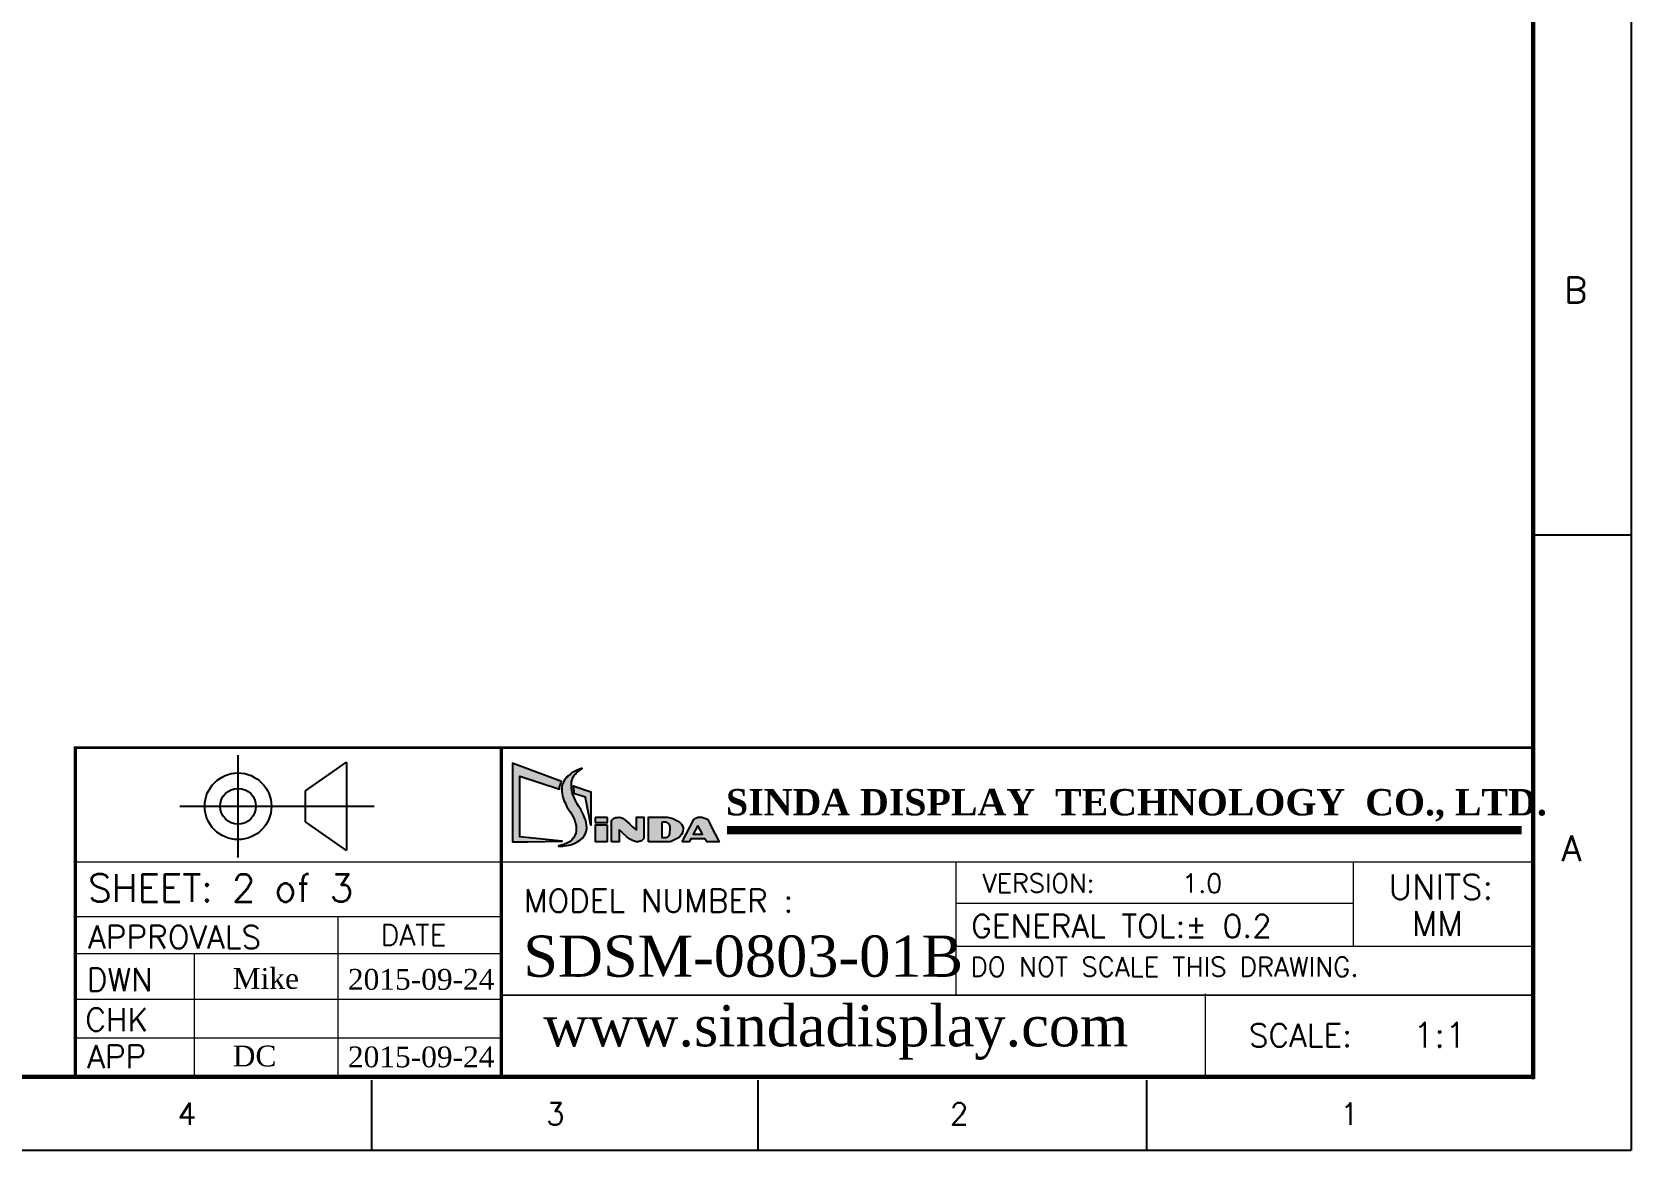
# Model space of a CAD drawing. Header units: millimetres. Extents: x 455 to 3181, y 44 to 381.
# Drawn here: x 2277.1 to 2509.6, y 44.5 to 207.1 of the extents above; entities that cross this region are included whole.
import ezdxf

# ---------------------------------------------------------------- set-up
doc = ezdxf.new("R2010")
doc.units = ezdxf.units.MM
doc.layers.add('SPEC', color=2, linetype='Continuous')
doc.styles.add('ROMANS', font='romans.shx', dxfattribs={"width": 0.8})
doc.styles.add('样式 3', font='swissek.ttf')

# ---------------------------------------------------------------- blocks, each defined once
blk = doc.blocks.new('log')
at = {"linetype": 'ByBlock'}
h = blk.add_hatch(color=150, dxfattribs=at)
h.paths.add_polyline_path([(836.91, 309.74), (836.91, 310.01), (836.99, 310.26), (837.06, 310.46), (837.13, 310.61), (831.48, 312.73), (831.37, 312.78), (831.37, 312.67), (831.37, 303.56), (833.18, 303.56), (837.2, 303.62), (832.26, 304.15), (832.26, 311.26)])
h.paths.add_polyline_path([(838.6, 310.08), (838.52, 310.12), (838.53, 310.05), (838.64, 309.18), (839.94, 308.78), (839.95, 308.72), (840.55, 305.49), (840.55, 309.4)])
blk.add_hatch(color=12, dxfattribs=at).paths.add_polyline_path([(838.84, 305.42), (838.85, 305.1), (838.85, 304.8), (838.8, 304.57), (838.7, 304.31), (838.56, 304.06), (838.34, 303.8), (838.06, 303.56), (837.83, 303.43), (837.66, 303.35), (837.47, 303.27), (837.29, 303.21), (837.09, 303.16), (836.92, 303.12), (836.77, 303.07), (836.87, 303.03), (837.14, 303.03), (837.28, 303.05), (837.44, 303.07), (837.7, 303.11), (837.99, 303.17), (838.34, 303.25), (838.7, 303.4), (839.03, 303.57), (839.34, 303.77), (839.59, 303.99), (839.84, 304.32), (839.94, 304.53), (840.03, 304.78), (840.08, 305.04), (840.08, 305.26), (840.06, 305.52), (840.02, 305.8), (839.93, 306.12), (839.84, 306.39), (839.72, 306.7), (839.55, 307.03), (839.38, 307.34), (839.17, 307.68), (838.96, 308.02), (838.77, 308.4), (838.6, 308.74), (838.47, 309.09), (838.37, 309.36), (838.33, 309.59), (838.3, 309.82), (838.3, 310.15), (838.3, 310.4), (838.3, 310.59), (838.34, 310.7), (838.37, 310.83), (838.4, 310.97), (838.47, 311.11), (838.53, 311.23), (838.56, 311.3), (838.66, 311.39), (838.75, 311.49), (838.86, 311.6), (838.97, 311.73), (839.09, 311.81), (839.25, 311.9), (839.4, 312.02), (839.47, 312.1), (839.53, 312.15), (839.46, 312.13), (839.03, 311.98), (838.79, 311.87), (838.58, 311.77), (838.38, 311.67), (838.27, 311.57), (838.17, 311.5), (838.04, 311.38), (837.91, 311.27), (837.81, 311.18), (837.65, 311.06), (837.59, 310.92), (837.45, 310.73), (837.36, 310.53), (837.26, 310.31), (837.22, 310.15), (837.18, 309.98), (837.18, 309.73), (837.18, 309.46), (837.19, 309.16), (837.23, 308.95), (837.29, 308.79), (837.35, 308.61), (837.41, 308.41), (837.51, 308.19), (837.63, 307.94), (837.75, 307.66), (837.91, 307.42), (838.19, 307.02), (838.54, 306.39), (838.69, 306.02), (838.77, 305.7)])
h = blk.add_hatch(color=12, dxfattribs=at)
h.paths.add_polyline_path([(848.87, 305.86), (848.87, 304.05), (849.38, 304.05), (849.58, 304.14), (849.73, 304.29), (849.81, 304.47), (849.84, 304.7), (849.86, 304.9), (849.86, 305.09), (849.85, 305.25), (849.81, 305.45), (849.79, 305.53), (849.68, 305.68), (849.56, 305.79), (849.42, 305.86)], flags=16)
h.paths.add_polyline_path([(853.11, 305.46), (852.56, 304.44), (853.66, 304.44)], flags=16)
h.paths.add_polyline_path([(851.27, 303.53), (852.65, 306.18), (852.86, 306.33), (853.11, 306.43), (853.27, 306.43), (853.59, 306.43), (853.81, 306.37), (854.12, 306.25), (854.3, 306.08), (854.42, 305.85), (854.54, 305.62), (854.68, 305.36), (855.62, 303.53), (854.15, 303.53), (853.94, 303.9), (852.27, 303.9), (852.08, 303.53)])
h.paths.add_polyline_path([(847.34, 303.53), (847.34, 306.43), (849.53, 306.43), (849.85, 306.37), (850.06, 306.32), (850.27, 306.24), (850.5, 306.13), (850.77, 305.99), (850.99, 305.81), (851.2, 305.61), (851.32, 305.41), (851.37, 305.19), (851.38, 305.02), (851.35, 304.8), (851.3, 304.61), (851.2, 304.42), (851.01, 304.19), (850.77, 303.98), (850.54, 303.86), (850.23, 303.69), (849.96, 303.59), (849.79, 303.56), (849.64, 303.53)])
edge = h.paths.add_edge_path()
edge.add_line((841.16, 305.54), (842.41, 305.54))
edge.add_arc((842.41, 305.49), 0.05, 0, 90, ccw=False)
edge.add_line((842.46, 305.49), (842.46, 303.58))
edge.add_arc((842.41, 303.58), 0.05, 270, 360, ccw=False)
edge.add_line((842.41, 303.53), (841.16, 303.53))
edge.add_arc((841.16, 303.58), 0.05, 180, 270, ccw=False)
edge.add_line((841.11, 303.58), (841.11, 305.49))
edge.add_arc((841.16, 305.49), 0.05, 90, 180, ccw=False)
h.paths.add_polyline_path([(845.9, 304.93), (845.9, 306.43), (846.77, 306.43), (846.77, 303.94), (846.67, 303.82), (846.57, 303.73), (846.52, 303.68), (846.45, 303.63), (846.33, 303.61), (846.23, 303.57), (846.17, 303.55), (846.13, 303.55), (846.06, 303.53), (845.99, 303.53), (845.89, 303.55), (845.81, 303.57), (845.76, 303.58), (845.67, 303.61), (845.51, 303.66), (845.29, 303.77), (845.14, 303.88), (844.94, 304.03), (844.74, 304.17), (844.41, 304.49), (844.21, 304.68), (844.07, 304.81), (843.99, 304.89), (843.88, 304.97), (843.88, 303.53), (842.99, 303.53), (842.99, 306), (843.02, 306.09), (843.09, 306.16), (843.13, 306.21), (843.22, 306.28), (843.31, 306.33), (843.4, 306.37), (843.49, 306.39), (843.57, 306.4), (843.67, 306.42), (843.87, 306.44), (844.04, 306.42), (844.18, 306.37), (844.34, 306.28), (844.53, 306.14), (844.79, 305.92), (845.09, 305.66), (845.46, 305.32), (845.7, 305.1), (845.86, 304.97)])
edge = h.paths.add_edge_path()
edge.add_arc((841.16, 305.83), 0.05, 180, 270)
edge.add_line((841.16, 305.78), (842.44, 305.78))
edge.add_arc((842.44, 305.83), 0.05, 270, 360)
edge.add_line((842.49, 305.83), (842.49, 306.38))
edge.add_arc((842.44, 306.38), 0.05, 0, 90)
edge.add_line((842.44, 306.43), (841.16, 306.43))
edge.add_arc((841.16, 306.38), 0.05, 90, 180)
edge.add_line((841.11, 306.38), (841.11, 305.83))
at = {"color": 12, "linetype": 'ByBlock'}
for p, q in [((841.11, 305.83), (841.11, 306.38)), ((841.16, 306.43), (842.44, 306.43)), ((842.44, 305.78), (841.16, 305.78)), ((842.49, 306.38), (842.49, 305.83))]:
    blk.add_line(p, q, dxfattribs=at)
at = {"color": 140, "linetype": 'ByBlock'}
for points in [[(831.37, 312.67), (831.37, 303.56), (833.18, 303.56), (837.2, 303.62), (832.26, 304.15), (832.26, 311.26), (836.91, 309.74), (836.91, 310.01), (836.99, 310.26), (837.06, 310.46), (837.13, 310.61), (831.48, 312.73), (831.37, 312.78), (831.37, 312.67)], [(838.6, 310.08), (840.55, 309.4), (840.55, 305.49), (839.95, 308.72), (839.94, 308.78), (838.64, 309.18), (838.53, 310.05), (838.52, 310.12), (838.6, 310.08), (838.6, 310.08)]]:
    blk.add_lwpolyline(points, dxfattribs=at)
at = {"color": 12, "linetype": 'ByBlock'}
for points in [[(839.46, 312.13), (839.03, 311.98), (838.79, 311.87), (838.58, 311.77), (838.38, 311.67), (838.27, 311.57), (838.17, 311.5), (838.04, 311.38), (837.91, 311.27), (837.81, 311.18), (837.65, 311.06), (837.59, 310.92), (837.45, 310.73), (837.36, 310.53), (837.26, 310.31), (837.22, 310.15), (837.18, 309.98), (837.18, 309.73), (837.18, 309.46), (837.19, 309.16), (837.23, 308.95), (837.29, 308.79), (837.35, 308.61), (837.41, 308.41), (837.51, 308.19), (837.63, 307.94), (837.75, 307.66), (837.91, 307.42), (838.19, 307.02), (838.54, 306.39), (838.69, 306.02), (838.77, 305.7), (838.84, 305.42), (838.85, 305.1), (838.85, 304.8), (838.8, 304.57), (838.7, 304.31), (838.56, 304.06), (838.34, 303.8), (838.06, 303.56), (837.83, 303.43), (837.66, 303.35), (837.47, 303.27), (837.29, 303.21), (837.09, 303.16), (836.92, 303.12), (836.77, 303.07), (836.87, 303.03), (837.14, 303.03), (837.28, 303.05), (837.44, 303.07), (837.7, 303.11), (837.99, 303.17), (838.34, 303.25), (838.7, 303.4), (839.03, 303.57), (839.34, 303.77), (839.59, 303.99), (839.84, 304.32), (839.94, 304.53), (840.03, 304.78), (840.08, 305.04), (840.08, 305.26), (840.06, 305.52), (840.02, 305.8), (839.93, 306.12), (839.84, 306.39), (839.72, 306.7), (839.55, 307.03), (839.38, 307.34), (839.17, 307.68), (838.96, 308.02), (838.77, 308.4), (838.6, 308.74), (838.47, 309.09), (838.37, 309.36), (838.33, 309.59), (838.3, 309.82), (838.3, 310.15), (838.3, 310.4), (838.3, 310.59), (838.34, 310.7), (838.37, 310.83), (838.4, 310.97), (838.47, 311.11), (838.53, 311.23), (838.56, 311.3), (838.66, 311.39), (838.75, 311.49), (838.86, 311.6), (838.97, 311.73), (839.09, 311.81), (839.25, 311.9), (839.4, 312.02), (839.46, 312.09), (839.49, 312.11), (839.53, 312.15), (839.46, 312.13)], [(842.99, 303.53), (842.99, 306), (843.02, 306.09), (843.09, 306.16), (843.13, 306.21), (843.22, 306.28), (843.31, 306.33), (843.4, 306.37), (843.49, 306.39), (843.57, 306.4), (843.67, 306.42), (843.87, 306.44), (844.04, 306.42), (844.18, 306.37), (844.34, 306.28), (844.53, 306.14), (844.79, 305.92), (845.09, 305.66), (845.46, 305.32), (845.7, 305.1), (845.86, 304.97), (845.9, 304.93)], [(845.9, 304.93), (845.9, 306.43), (846.77, 306.43), (846.77, 303.94), (846.67, 303.82), (846.57, 303.73), (846.52, 303.68), (846.45, 303.63), (846.33, 303.61), (846.23, 303.57), (846.17, 303.55), (846.13, 303.55), (846.06, 303.53), (845.99, 303.53), (845.89, 303.55), (845.81, 303.57), (845.76, 303.58), (845.67, 303.61), (845.51, 303.66), (845.29, 303.77), (845.14, 303.88), (844.94, 304.03), (844.74, 304.17), (844.41, 304.49), (844.21, 304.68), (844.07, 304.81), (843.99, 304.89), (843.88, 304.97), (843.88, 303.53), (842.99, 303.53)], [(847.34, 303.53), (847.34, 306.43), (849.53, 306.43), (849.85, 306.37), (850.06, 306.32), (850.27, 306.24), (850.5, 306.13), (850.77, 305.99), (850.99, 305.81), (851.2, 305.61), (851.32, 305.41), (851.37, 305.19), (851.38, 305.02), (851.35, 304.8), (851.3, 304.61), (851.2, 304.42), (851.01, 304.19), (850.77, 303.98), (850.54, 303.86), (850.23, 303.69), (849.96, 303.59), (849.79, 303.56), (849.64, 303.53), (847.34, 303.53)], [(848.87, 305.86), (848.87, 304.05), (849.38, 304.05), (849.58, 304.14), (849.73, 304.29), (849.81, 304.47), (849.84, 304.7), (849.86, 304.9), (849.86, 305.09), (849.85, 305.25), (849.81, 305.45), (849.79, 305.53), (849.68, 305.68), (849.56, 305.79), (849.42, 305.86), (848.87, 305.86)], [(851.27, 303.53), (852.65, 306.18), (852.86, 306.33), (853.11, 306.43), (853.27, 306.43), (853.59, 306.43), (853.81, 306.37), (854.12, 306.25), (854.3, 306.08), (854.42, 305.85), (854.54, 305.62), (854.68, 305.36), (855.62, 303.53), (854.15, 303.53), (853.94, 303.9), (852.27, 303.9), (852.08, 303.53), (851.27, 303.53)], [(853.11, 305.46), (852.56, 304.44), (853.66, 304.44), (853.11, 305.46)]]:
    blk.add_lwpolyline(points, dxfattribs=at)
blk.add_lwpolyline([(841.16, 305.54), (842.41, 305.54, -0.414214), (842.46, 305.49), (842.46, 303.58, -0.414214), (842.41, 303.53), (841.16, 303.53, -0.414214), (841.11, 303.58), (841.11, 305.49, -0.414214)], format="xyb", close=True, dxfattribs=at)
for centre, start, end in [((841.16, 306.38), 90, 180), ((841.16, 305.83), 180, 270), ((842.44, 306.38), 0, 90), ((842.44, 305.83), 270, 360)]:
    blk.add_arc(centre, 0.05, start, end, dxfattribs=at)

msp = doc.modelspace()

# ---------------------------------------------------------------- linework, layer by layer
for p, q in [((2455.445, 103.017), (2415.535, 103.017)), ((2495.354, 103.017), (2455.445, 103.017)), ((2495.354, 103.017), (2456.009, 103.017)), ((2495.354, 103.017), (2463.878, 103.017)), ((2378.163, 91.032), (2493.684, 91.032))]:
    msp.add_line(p, q)
at = {"color": 7, "lineweight": 0}
msp.add_line((2452.975, 103.017), (2495.354, 103.017), dxfattribs=at)
msp.add_line((2452.975, 103.017), (2495.354, 103.017), dxfattribs=at)
msp.add_line((2452.975, 103.017), (2495.354, 103.017), dxfattribs=at)
at = {"const_width": 1.199}
msp.add_lwpolyline([(2378.163, 91.032), (2493.684, 91.032)], dxfattribs=at)
at = {"layer": 'SPEC', "color": 0}
for p, q in [((2509.587, 381.072), (2509.587, 44.487)), ((2509.587, 133.96), (2495.354, 133.96)), ((2307.053, 87.061), (2307.053, 101.926)), ((2316.879, 96.756), (2322.812, 100.928)), ((2322.812, 100.928), (2322.812, 88.059)), ((2316.879, 92.231), (2316.879, 96.756)), ((2298.594, 94.494), (2326.842, 94.494)), ((2322.812, 88.059), (2316.879, 92.231)), ((2326.522, 44.487), (2326.522, 54.666)), ((2382.691, 44.487), (2382.691, 54.666)), ((2439.194, 44.487), (2439.194, 54.666)), ((2033.572, 44.487), (2509.587, 44.487))]:
    msp.add_line(p, q, dxfattribs=at)
for points, const_width in [([(2495.354, 370.43), (2045.557, 370.43), (2045.557, 55.128), (2495.354, 55.128), (2495.354, 370.43)], 0.625), ([(2283.411, 103.218), (2283.411, 55.128)], 0.501), ([(2283.411, 103.017), (2495.354, 103.017)], 0.401), ([(2345.33, 55.128), (2345.33, 103.017)], 0.501), ([(2345.33, 86.412), (2283.411, 86.412)], 0.195), ([(2495.354, 86.412), (2283.411, 86.412)], 0.195), ([(2411.442, 86.412), (2411.442, 67.018)], 0.195), ([(2469.215, 86.412), (2469.215, 74.138)], 0.195), ([(2469.215, 80.373), (2411.442, 80.373)], 0.195), ([(2345.33, 78.461), (2283.411, 78.461)], 0.195), ([(2321.567, 78.461), (2321.567, 55.128)], 0.195), ([(2345.33, 73.057), (2283.411, 73.057)], 0.195), ([(2300.683, 73.057), (2300.683, 55.128)], 0.195), ([(2495.226, 74.138), (2411.442, 74.138)], 0.195), ([(2495.354, 67.402), (2495.354, 55.128)], 0.195), ([(2345.33, 66.411), (2283.411, 66.411)], 0.195), ([(2495.354, 67.018), (2345.33, 67.018)], 0.195), ([(2447.672, 67.218), (2447.672, 54.944)], 0.195), ([(2495.354, 67.018), (2495.354, 54.744)], 0.195), ([(2495.354, 67.018), (2495.354, 54.744)], 0.195), ([(2495.354, 67.018), (2495.354, 54.744)], 0.195), ([(2283.411, 60.783), (2345.33, 60.783)], 0.195), ([(2283.411, 55.128), (2200.339, 55.128)], 0.348)]:
    msp.add_lwpolyline(points, dxfattribs=dict(at, const_width=const_width))
for radius in [4.847, 2.61]:
    msp.add_circle((2307.053, 94.494), radius, dxfattribs=at)

# ---------------------------------------------------------------- block references
at = {"linetype": 'ByBlock', "xscale": 1.240615061034985, "yscale": 1.240615061033508, "zscale": 1.240615061033514}
msp.add_blockref('log', (1315.531, -287.263), dxfattribs=at)

# ---------------------------------------------------------------- texts
at = {"style": 'ROMANS'}
msp.add_text('VERSION:', height=2.7216, dxfattribs=at).set_placement((2415.268, 81.955))
at = {"insert": (2378, 97.009), "char_height": 3.838388, "width": 125.09848, "attachment_point": 1}
msp.add_mtext('{\\fTimes New Roman|b1|i0|c0|p18;SINDA\\fTimes New Roman|b1|i0|c134|p18; \\fTimes New Roman|b1|i0|c0|p18;DISPLAY\\fTimes New Roman|b1|i0|c134|p18;  \\fTimes New Roman|b1|i0|c0|p18;TECHNOLOGY\\fTimes New Roman|b1|i0|c134|p18;  \\fTimes New Roman|b1|i0|c0|p18;CO.,\\fTimes New Roman|b1|i0|c134|p18; \\fTimes New Roman|b1|i0|c0|p18;LTD.}', dxfattribs=at)
at = {"color": 7, "attachment_point": 1, "style": '样式 3'}
for s, insert, char_height, width in [('{\\fTimes New Roman|b0|i0|c186|p18;SDS\\fTimes New Roman|b0|i0|c0|p18;M-0803-01B}', (2348.525, 75.697), 5.99959, 55.13122), ('{\\fTimes New Roman|b0|i0|c0|p18;Mike}', (2306.282, 70.961), 3.02273, 37.26338), ('{\\fTimes New Roman|b0|i0|c0|p18;2015\\fTimes New Roman|b0|i0|c186|p18;-\\fTimes New Roman|b0|i0|c0|p18;09\\fTimes New Roman|b0|i0|c186|p18;-\\fTimes New Roman|b0|i0|c0|p18;24}', (2323.029, 70.832), 3.022731, 24.21946), ('{\\fTimes New Roman|b0|i0|c186|p18;www.sindadisplay.com}', (2351.444, 65.575), 5.99959, 94.37008), ('{\\fTimes New Roman|b0|i0|c0|p18;D\\fTimes New Roman|b0|i0|c186|p18;C}', (2306.282, 59.678), 3.02273, 37.26338), ('{\\fTimes New Roman|b0|i0|c0|p18;2015\\fTimes New Roman|b0|i0|c186|p18;-\\fTimes New Roman|b0|i0|c0|p18;09\\fTimes New Roman|b0|i0|c186|p18;-\\fTimes New Roman|b0|i0|c0|p18;24}', (2323.029, 59.549), 3.022731, 37.26338)]:
    msp.add_mtext(s, dxfattribs=dict(at, insert=insert, char_height=char_height, width=width))
at = {"style": 'ROMANS'}
msp.add_attdef('1.0', (2444.323, 81.933), '1.0', height=2.7217, dxfattribs=at)
at = {"layer": 'SPEC', "color": 0, "style": 'ROMANS'}
for s, height, p in [('B', 3.745, (2499.838, 167.724)), ('A', 3.745, (2499.481, 86.525)), ('SHEET: 2 of 3', 3.9999, (2285.238, 80.6)), ('UNITS:', 3.619, (2474.342, 80.957)), ('MODEL NUMBER :', 3.33325, (2348.636, 79.087)), ('MM', 3.619, (2477.711, 75.628)), ('APPROVALS', 3.3332, (2285.262, 73.803)), ('DATE', 3.0158, (2327.782, 74.259)), ('GENERAL TOL:%%P 0.2', 3.33325, (2413.648, 75.408)), ('DO NOT SCALE THIS DRAWING.', 2.78357, (2413.546, 69.749)), ('DWN', 3.3332, (2285.073, 67.606)), ('CHK', 3.3332, (2284.851, 61.793)), ('SCALE:', 3.3332, (2454.026, 59.506)), ('1:1', 3.619, (2477.882, 59.427)), ('APP', 3.3332, (2285.136, 56.409)), ('4', 3.181, (2298.257, 48.15)), ('3', 3.181, (2351.825, 48.15)), ('2', 3.181, (2410.533, 48.15)), ('1', 3.181, (2467.308, 48.15))]:
    msp.add_text(s, height=height, dxfattribs=at).set_placement(p)

doc.saveas('drawing.dxf')
